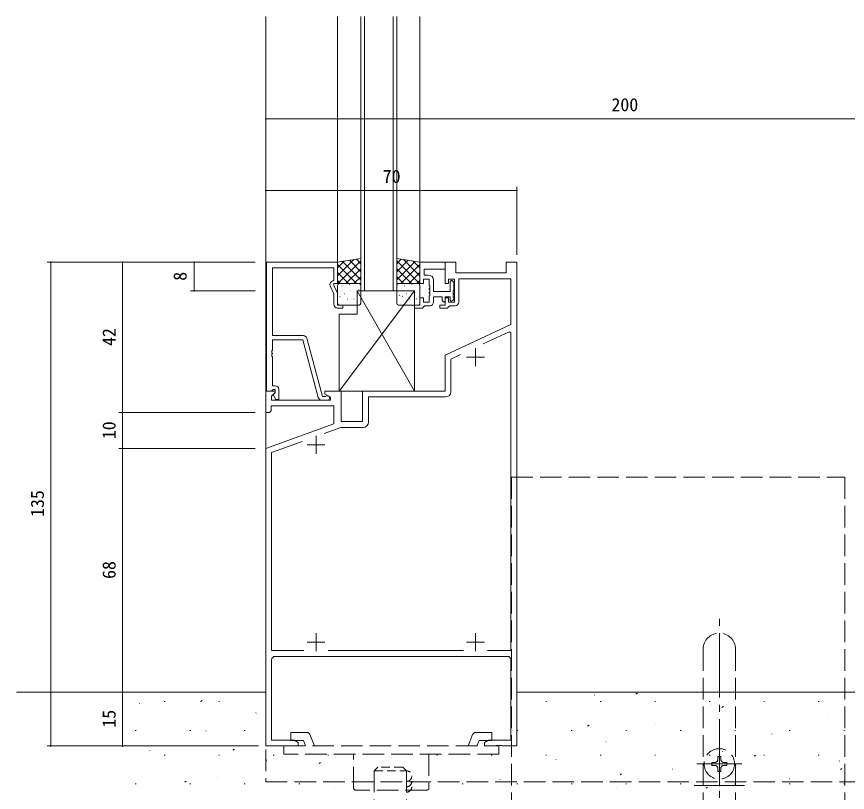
# Model space of a CAD drawing. Units: millimetres, scale not verified. Extents: x -841 to 746, y -594 to 534.
# Drawn here: x -632.8 to -401.1, y -240.6 to -24.1 of the extents above; entities that cross this region are included whole.
import ezdxf
from ezdxf.enums import TextEntityAlignment as Align

# ---------------------------------------------------------------- set-up
doc = ezdxf.new("R2010")
doc.units = ezdxf.units.MM
doc.header["$LTSCALE"] = 2
for name, pattern in [('CHAIN2', [12, 9, -1, 1, -1]), ('DASHED1', [1.8, 1.2, -0.6]), ('DASHED3', [4, 3, -1])]:
    doc.linetypes.add(name, pattern=pattern)
for name, color, linetype, lineweight in [('0-3_YKK_12', 2, 'Continuous', 9), ('0-4_YSS_K', 3, 'Continuous', 9), ('0-5_YKK_D', 6, 'Continuous', 9), ('0-6_YKK_13', 4, 'Continuous', 9), ('0-7_YKK_11', 7, 'Continuous', 9)]:
    doc.layers.add(name, color=color, linetype=linetype, lineweight=lineweight)
doc.styles.add('ＭＳ ゴシック', font='')
doc.styles.get('ＭＳ ゴシック').set_extended_font_data('MS Gothic')

msp = doc.modelspace()

# ---------------------------------------------------------------- linework, layer by layer
at = {"layer": '0-3_YKK_12'}
for p, q in [((-563.276, -212.61), (-563.276, -24.11)), ((-543.276, -92.61), (-543.276, -24.11)), ((-536.776, -100.61), (-536.776, -24.11)), ((-535.776, -100.61), (-535.776, -24.11)), ((-527.776, -100.61), (-527.776, -24.11)), ((-526.776, -100.61), (-526.776, -24.11)), ((-520.276, -92.61), (-520.276, -24.11)), ((-526.776, -100.61), (-536.776, -100.61)), ((-632.783, -212.61), (-563.276, -212.61)), ((-493.276, -212.61), (-278.274, -212.61))]:
    msp.add_line(p, q, dxfattribs=at)
at = {"layer": '0-3_YKK_12', "linetype": 'DASHED3'}
for p, q in [((-563.276, -212.61), (-563.276, -237.61)), ((-563.276, -237.61), (-363.275, -237.61))]:
    msp.add_line(p, q, dxfattribs=at)
at = {"layer": '0-4_YSS_K'}
for p, q in [((-460.059, -213.162), (-459.642, -212.886)), ((-591.601, -215.185), (-591.351, -215.185)), ((-581.463, -215.161), (-581.046, -214.885)), ((-576.401, -215.185), (-576.151, -215.185)), ((-485.201, -215.185), (-484.951, -215.185)), ((-471.632, -213.394), (-471.585, -213.377)), ((-470.001, -215.185), (-469.751, -215.185)), ((-454.801, -215.185), (-454.55, -215.185)), ((-439.6, -215.185), (-439.351, -215.185)), ((-424.401, -215.185), (-424.151, -215.185)), ((-409.2, -215.185), (-408.951, -215.185)), ((-598.587, -215.737), (-598.54, -215.72)), ((-439.086, -216.074), (-439.039, -216.057)), ((-436.046, -216.857), (-435.629, -216.581)), ((-566.041, -218.416), (-565.994, -218.4)), ((-487.233, -218.918), (-487.186, -218.902)), ((-406.54, -218.753), (-406.493, -218.736)), ((-473.506, -222.062), (-473.089, -221.786)), ((-454.687, -221.598), (-454.64, -221.581)), ((-599.676, -223.26), (-599.426, -223.26)), ((-584.476, -223.26), (-584.226, -223.26)), ((-579.992, -223.357), (-579.945, -223.34)), ((-569.276, -223.26), (-569.026, -223.26)), ((-493.276, -223.26), (-493.026, -223.26)), ((-478.076, -223.26), (-477.826, -223.26)), ((-462.876, -223.26), (-462.626, -223.26)), ((-447.676, -223.26), (-447.426, -223.26)), ((-432.476, -223.26), (-432.226, -223.26)), ((-422.14, -224.278), (-422.093, -224.261)), ((-417.275, -223.26), (-417.026, -223.26)), ((-402.075, -223.26), (-401.825, -223.26)), ((-468.402, -226.455), (-468.355, -226.438)), ((-595.593, -228.881), (-595.546, -228.864)), ((-572.438, -228.777), (-572.021, -228.501)), ((-435.856, -229.134), (-435.809, -229.118)), ((-591.601, -230.135), (-591.351, -230.135)), ((-576.401, -230.135), (-576.151, -230.135)), ((-563.046, -231.561), (-562.999, -231.544)), ((-561.201, -230.135), (-560.951, -230.135)), ((-546.001, -230.135), (-545.751, -230.135)), ((-515.601, -230.135), (-515.351, -230.135)), ((-500.401, -230.135), (-500.151, -230.135)), ((-485.201, -230.135), (-484.951, -230.135)), ((-482.353, -231.395), (-482.306, -231.379)), ((-470.001, -230.135), (-469.751, -230.135)), ((-454.801, -230.135), (-454.55, -230.135)), ((-439.6, -230.135), (-439.351, -230.135)), ((-427.022, -230.473), (-426.605, -230.197)), ((-424.401, -230.135), (-424.151, -230.135)), ((-409.2, -230.135), (-408.951, -230.135)), ((-548.425, -232.472), (-548.008, -232.196)), ((-403.31, -231.814), (-403.262, -231.797)), ((-403.008, -234.168), (-402.591, -233.892)), ((-464.481, -235.678), (-464.064, -235.402)), ((-449.807, -234.075), (-449.76, -234.058)), ((-599.676, -238.21), (-599.426, -238.21)), ((-585.885, -237.677), (-585.468, -237.401)), ((-584.476, -238.21), (-584.226, -238.21)), ((-576.762, -236.418), (-576.715, -236.401)), ((-569.276, -238.21), (-569.026, -238.21)), ((-554.076, -238.21), (-553.825, -238.21)), ((-508.476, -238.21), (-508.226, -238.21)), ((-497.954, -236.92), (-497.907, -236.903)), ((-493.276, -238.21), (-493.026, -238.21)), ((-478.076, -238.21), (-477.826, -238.21)), ((-462.876, -238.21), (-462.626, -238.21)), ((-447.676, -238.21), (-447.426, -238.21)), ((-432.476, -238.21), (-432.226, -238.21)), ((-417.275, -238.21), (-417.026, -238.21)), ((-417.261, -236.754), (-417.214, -236.738)), ((-402.075, -238.21), (-401.825, -238.21)), ((-544.216, -239.097), (-544.168, -239.08)), ((-465.408, -239.599), (-465.361, -239.583)), ((-440.468, -239.373), (-440.051, -239.097))]:
    msp.add_line(p, q, dxfattribs=at)
at = {"layer": '0-4_YSS_K', "linetype": 'DASHED3'}
for p, q in [((-533.063, -234.507), (-533.063, -323.805)), ((-524.063, -234.506), (-524.063, -323.804))]:
    msp.add_line(p, q, dxfattribs=at)
at = {"layer": '0-4_YSS_K', "linetype": 'DASHED1'}
msp.add_lwpolyline([(-533.063, -234.507), (-524.063, -234.506), (-525.063, -233.506), (-532.063, -233.507)], close=True, dxfattribs=at)
for centre, end in [((-524.063, -236.006), 90.0045), ((-524.063, -237.506), 30.00453), ((-524.063, -239.006), 30.00453)]:
    msp.add_arc(centre, 1.5, 270.00452, end, dxfattribs=at)
at = {"layer": '0-5_YKK_D'}
for p, q in [((-563.279, -52.61), (-363.282, -52.61)), ((-493.276, -90.61), (-493.276, -71.61)), ((-493.276, -72.61), (-563.274, -72.61)), ((-566.276, -92.61), (-624.276, -92.61)), ((-623.276, -227.61), (-623.276, -92.61)), ((-566.276, -92.61), (-604.276, -92.61)), ((-603.276, -92.61), (-603.276, -134.61)), ((-566.276, -92.61), (-584.276, -92.61)), ((-583.276, -92.61), (-583.276, -100.61)), ((-566.276, -100.61), (-584.276, -100.61)), ((-566.276, -134.61), (-604.276, -134.61)), ((-566.276, -134.61), (-604.276, -134.61)), ((-603.276, -134.61), (-603.276, -144.61)), ((-566.276, -144.61), (-604.276, -144.61)), ((-566.276, -144.61), (-604.276, -144.61)), ((-603.276, -144.61), (-603.276, -212.61)), ((-564.276, -212.61), (-604.276, -212.61)), ((-566.276, -212.61), (-604.276, -212.61)), ((-603.276, -212.61), (-603.276, -227.61)), ((-566.276, -227.61), (-624.276, -227.61)), ((-565.276, -227.61), (-604.276, -227.61))]:
    msp.add_line(p, q, dxfattribs=at)
for centre, start, end in [((-563.279, -52.61), 0, 180), ((-563.279, -52.61), 180, 0), ((-563.274, -72.61), 0, 180), ((-563.274, -72.61), 180, 0), ((-493.276, -72.61), 0, 180), ((-493.276, -72.61), 180, 0), ((-623.276, -92.61), 90, 270), ((-623.276, -92.61), 270, 90), ((-603.276, -92.61), 90, 270), ((-603.276, -92.61), 270, 90), ((-583.276, -92.61), 90, 270), ((-583.276, -92.61), 270, 90), ((-583.276, -100.61), 90, 270), ((-583.276, -100.61), 270, 90), ((-603.276, -134.61), 90, 270), ((-603.276, -134.61), 90, 270), ((-603.276, -134.61), 270, 90), ((-603.276, -134.61), 270, 90), ((-603.276, -144.61), 90, 270), ((-603.276, -144.61), 90, 270), ((-603.276, -144.61), 270, 90), ((-603.276, -144.61), 270, 90), ((-603.276, -212.61), 90, 270), ((-603.276, -212.61), 90, 270), ((-603.276, -212.61), 270, 90), ((-603.276, -212.61), 270, 90), ((-623.276, -227.61), 90, 270), ((-623.276, -227.61), 270, 90), ((-603.276, -227.61), 90, 270), ((-603.276, -227.61), 270, 90)]:
    msp.add_arc(centre, 0.106, start, end, dxfattribs=at)
at = {"layer": '0-6_YKK_13'}
for p, q in [((-538.722, -91.909), (-543.276, -96.463)), ((-541.375, -92.317), (-543.276, -94.218)), ((-536.776, -92.208), (-543.177, -98.61)), ((-541.907, -92.399), (-536.776, -97.53)), ((-539.961, -92.1), (-536.776, -95.285)), ((-538.015, -91.8), (-536.776, -93.04)), ((-525.536, -91.8), (-526.776, -93.04)), ((-523.59, -92.1), (-526.776, -95.285)), ((-526.776, -92.208), (-520.374, -98.61)), ((-521.644, -92.399), (-526.776, -97.53)), ((-524.829, -91.909), (-520.276, -96.463)), ((-522.176, -92.317), (-520.276, -94.218)), ((-543.276, -93.275), (-537.941, -98.61)), ((-536.776, -94.453), (-540.932, -98.61)), ((-526.776, -94.453), (-522.619, -98.61)), ((-520.276, -93.275), (-525.61, -98.61)), ((-543.276, -95.52), (-540.186, -98.61)), ((-536.776, -96.698), (-538.687, -98.61)), ((-526.776, -96.698), (-524.864, -98.61)), ((-520.276, -95.52), (-523.365, -98.61)), ((-543.276, -97.766), (-542.431, -98.61)), ((-543.276, -104.11), (-543.276, -99.11)), ((-542.776, -98.61), (-537.276, -98.61)), ((-542.041, -99.23), (-541.997, -99.254)), ((-540.648, -98.705), (-540.642, -98.712)), ((-539.964, -98.798), (-539.921, -98.822)), ((-536.776, -99.11), (-536.776, -104.11)), ((-526.776, -104.11), (-526.776, -99.11)), ((-526.276, -98.61), (-520.776, -98.61)), ((-524.641, -99.23), (-524.597, -99.254)), ((-523.248, -98.705), (-523.242, -98.712)), ((-522.564, -98.798), (-522.521, -98.822)), ((-520.276, -97.766), (-521.12, -98.61)), ((-520.276, -99.11), (-520.276, -104.11)), ((-521.776, -100.611), (-542.776, -128.61)), ((-542.468, -100.687), (-542.461, -100.695)), ((-541.398, -101.422), (-541.354, -101.446)), ((-539.75, -100.577), (-539.703, -100.665)), ((-539.373, -100.688), (-539.329, -100.712)), ((-538.707, -100.872), (-538.7, -100.88)), ((-537.776, -100.611), (-521.776, -128.61)), ((-537.776, -107.11), (-537.776, -100.611)), ((-537.776, -100.611), (-521.776, -100.611)), ((-537.297, -100.255), (-537.253, -100.279)), ((-526.666, -99.965), (-526.622, -99.989)), ((-526.074, -101.854), (-526.031, -101.878)), ((-525.068, -100.687), (-525.061, -100.695)), ((-523.998, -101.422), (-523.954, -101.446)), ((-522.35, -100.577), (-522.303, -100.665)), ((-521.973, -100.688), (-521.929, -100.712)), ((-521.776, -100.611), (-521.776, -128.61)), ((-521.307, -100.872), (-521.3, -100.88)), ((-542.831, -104.046), (-542.787, -104.07)), ((-542.639, -102.101), (-542.593, -102.19)), ((-540.807, -103.312), (-540.763, -103.336)), ((-540.493, -102.892), (-540.486, -102.9)), ((-538.73, -102.879), (-538.686, -102.903)), ((-525.431, -104.046), (-525.387, -104.07)), ((-525.239, -102.101), (-525.193, -102.19)), ((-523.407, -103.312), (-523.363, -103.336)), ((-523.093, -102.892), (-523.086, -102.9)), ((-521.33, -102.879), (-521.286, -102.903)), ((-537.276, -104.61), (-542.776, -104.61)), ((-520.776, -104.61), (-526.276, -104.61)), ((-542.776, -107.11), (-537.776, -107.11)), ((-542.776, -128.61), (-542.776, -107.11)), ((-521.776, -128.61), (-542.776, -128.61))]:
    msp.add_line(p, q, dxfattribs=at)
at = {"layer": '0-6_YKK_13', "linetype": 'DASHED3'}
for p, q in [((-494.776, -152.61), (-401.776, -152.61)), ((-494.776, -152.61), (-494.776, -302.61)), ((-401.776, -152.61), (-401.776, -302.61)), ((-441.275, -200.61), (-441.275, -276.61)), ((-432.275, -200.61), (-432.275, -276.61)), ((-556.275, -223.81), (-556.275, -226.11)), ((-551.899, -223.81), (-556.275, -223.81)), ((-550.971, -224.435), (-549.689, -227.61)), ((-505.58, -224.435), (-506.862, -227.61)), ((-504.652, -223.81), (-500.276, -223.81)), ((-500.276, -223.81), (-500.276, -226.11)), ((-556.275, -226.11), (-552.775, -226.11)), ((-552.775, -226.11), (-552.169, -227.61)), ((-503.776, -226.11), (-504.382, -227.61)), ((-500.276, -226.11), (-503.776, -226.11)), ((-558.276, -227.61), (-558.276, -229.91)), ((-558.276, -227.61), (-498.276, -227.61)), ((-498.276, -227.61), (-498.276, -229.91)), ((-498.276, -229.91), (-558.276, -229.91)), ((-538.776, -239.41), (-538.776, -229.91)), ((-517.776, -229.91), (-517.776, -239.41)), ((-437.191, -230.535), (-437.191, -231.365)), ((-436.361, -230.535), (-437.191, -230.535)), ((-436.361, -231.365), (-436.361, -230.535)), ((-438.851, -232.195), (-438.851, -233.025)), ((-438.021, -232.195), (-438.851, -232.195)), ((-438.851, -233.025), (-438.021, -233.025)), ((-437.191, -233.855), (-437.191, -234.685)), ((-436.361, -234.685), (-436.361, -233.855)), ((-434.701, -232.195), (-435.531, -232.195)), ((-435.531, -233.025), (-434.701, -233.025)), ((-434.701, -233.025), (-434.701, -232.195)), ((-437.191, -234.685), (-436.361, -234.685)), ((-518.276, -239.91), (-538.276, -239.91))]:
    msp.add_line(p, q, dxfattribs=at)
at = {"layer": '0-6_YKK_13', "linetype": 'CHAIN2'}
for p, q in [((-436.775, -286.11), (-436.776, -191.114)), ((-436.776, -238.86), (-436.776, -226.36)), ((-443.026, -232.61), (-430.526, -232.61)), ((-443.775, -238.61), (-429.775, -238.61))]:
    msp.add_line(p, q, dxfattribs=at)
at = {"layer": '0-6_YKK_13'}
for points in [[(-536.776, -91.61), (-543.276, -92.61), (-543.276, -98.61), (-536.776, -98.61)], [(-526.776, -91.61), (-520.276, -92.61), (-520.276, -98.61), (-526.776, -98.61)]]:
    msp.add_lwpolyline(points, close=True, dxfattribs=at)
at = {"layer": '0-6_YKK_13', "linetype": 'DASHED3'}
msp.add_circle((-436.776, -232.61), 4.25, dxfattribs=at)
at = {"layer": '0-6_YKK_13'}
for centre, start, end in [((-542.776, -99.11), 90, 180), ((-537.276, -99.11), 0, 90), ((-526.276, -99.11), 90, 180), ((-520.776, -99.11), 0, 90), ((-542.776, -104.11), 180, 270), ((-537.276, -104.11), 270, 0), ((-526.276, -104.11), 180, 270), ((-520.776, -104.11), 270, 0)]:
    msp.add_arc(centre, 0.5, start, end, dxfattribs=at)
at = {"layer": '0-6_YKK_13', "linetype": 'DASHED3'}
for centre, radius, start, end in [((-436.775, -200.61), 4.5, 0, 180), ((-551.899, -224.81), 1, 21.99428, 89.99911), ((-504.652, -224.81), 1, 90.00087, 158.00571), ((-438.021, -231.365), 0.83, 270, 0), ((-435.531, -231.365), 0.83, 180, 270), ((-438.021, -233.855), 0.83, 0, 90), ((-435.531, -233.855), 0.83, 90, 180), ((-538.276, -239.41), 0.5, 180, 269.99933), ((-518.276, -239.41), 0.5, 269.99933, 0)]:
    msp.add_arc(centre, radius, start, end, dxfattribs=at)
at = {"layer": '0-7_YKK_11'}
for p, q in [((-502.622, -115.44), (-495.368, -112.058)), ((-504.776, -116.61), (-504.776, -121.61)), ((-507.276, -119.11), (-502.276, -119.11)), ((-546.076, -131.11), (-547.683, -131.11)), ((-549.276, -141.11), (-549.276, -146.11)), ((-551.776, -143.61), (-546.776, -143.61)), ((-549.276, -196.11), (-549.276, -201.11)), ((-504.776, -196.11), (-504.776, -201.11)), ((-551.776, -198.61), (-546.776, -198.61)), ((-507.276, -198.61), (-502.276, -198.61)), ((-508.138, -200.98), (-545.913, -200.98)), ((-560.646, -202.61), (-495.906, -202.61))]:
    msp.add_line(p, q, dxfattribs=at)
for points in [[(-563.076, -128.61), (-563.076, -92.61), (-543.276, -92.61), (-543.276, -98.61), (-544.276, -98.61), (-544.276, -99.11), (-543.276, -101.254), (-543.276, -104.61), (-541.776, -104.61), (-541.776, -105.41), (-543.276, -105.41)], [(-513.276, -92.61), (-520.276, -92.61), (-520.276, -98.61), (-519.276, -98.61), (-519.276, -97.41), (-517.676, -97.41), (-517.676, -99.151), (-517.556, -99.335), (-517.556, -99.885), (-517.676, -100.068), (-517.676, -100.151), (-517.556, -100.335), (-517.556, -100.885), (-517.676, -101.068), (-517.676, -101.151), (-517.556, -101.335), (-517.556, -101.885), (-517.676, -102.068), (-517.676, -103.81), (-519.276, -103.81), (-519.276, -102.61), (-520.276, -102.61), (-520.276, -104.61), (-521.776, -104.61), (-521.776, -105.41), (-519.576, -105.41), (-519.276, -105.11), (-518.976, -104.81), (-517.476, -104.81)], [(-517.976, -96.21), (-519.076, -96.21), (-519.076, -94.54), (-513.276, -94.54), (-513.276, -92.61)], [(-493.276, -227.61), (-493.276, -92.61), (-496.276, -92.61), (-496.276, -95.61), (-510.276, -95.61), (-510.276, -92.61), (-513.276, -92.61), (-513.276, -98.61), (-512.276, -98.61), (-512.276, -97.41), (-510.676, -97.41), (-510.676, -103.81), (-512.276, -103.81), (-512.276, -102.61), (-513.276, -102.61), (-513.276, -104.61), (-514.776, -104.61), (-514.776, -105.41), (-512.576, -105.41), (-512.276, -105.11), (-511.976, -104.81), (-510.476, -104.81)], [(-544.902, -97.972), (-544.276, -97.61), (-544.276, -94.24), (-561.446, -94.24), (-561.446, -113.11), (-552.798, -113.11)], [(-509.476, -103.81), (-509.476, -97.24), (-494.906, -97.24), (-494.906, -110.044), (-513.276, -118.61), (-513.276, -128.61), (-536.276, -128.61), (-536.276, -137.11), (-542.276, -137.11), (-542.276, -128.61), (-546.776, -128.61), (-546.776, -129.41), (-545.276, -130.276), (-545.276, -131.11), (-561.646, -131.11), (-561.646, -130.004), (-560.639, -128.998), (-560.8, -128.61), (-563.276, -128.61), (-563.276, -134.61), (-562.276, -134.61), (-561.776, -134.11), (-561.776, -132.74), (-544.276, -132.74), (-544.276, -137.694), (-563.276, -144.61), (-563.276, -227.61), (-554.276, -227.61), (-554.276, -226.61), (-555.367, -225.98), (-561.646, -225.98), (-561.646, -203.61)], [(-544.276, -104.41), (-544.276, -101.476), (-545.309, -99.26)], [(-511.576, -97.71), (-511.876, -98.01), (-511.876, -100.81), (-516.475, -100.81), (-516.475, -97.71)], [(-510.876, -102.81), (-510.876, -102.468), (-510.996, -102.285), (-510.996, -101.735), (-510.876, -101.551), (-510.876, -101.468), (-510.996, -101.285), (-510.996, -100.735), (-510.876, -100.551), (-510.876, -98.41)], [(-516.475, -103.81), (-516.475, -102.31), (-514.075, -102.31), (-514.075, -103.31), (-513.575, -103.81), (-513.276, -103.51), (-513.276, -102.31), (-511.876, -102.31), (-511.876, -103.21), (-511.576, -103.51)], [(-502.622, -115.44), (-495.368, -112.058), (-494.906, -112.353), (-494.906, -200.98), (-501.413, -200.98)], [(-548.649, -130.369), (-552.951, -114.31), (-561.446, -114.31), (-561.446, -117.152), (-561.565, -117.335), (-561.565, -117.885), (-561.446, -118.068), (-561.446, -118.152), (-561.565, -118.335), (-561.565, -118.885), (-561.446, -119.068), (-561.446, -127.11), (-560.676, -127.11)], [(-551.832, -113.851), (-547.476, -130.11), (-546.641, -130.11), (-546.453, -130.043)], [(-511.646, -128.74), (-511.646, -119.648), (-508.971, -118.401)], [(-559.676, -128.11), (-559.676, -130.91), (-560.499, -130.91), (-561.249, -129.61), (-560.676, -129.036), (-560.676, -128.11), (-561.246, -128.11), (-561.446, -128.31), (-561.746, -128.61), (-563.076, -128.61)], [(-534.646, -137.24), (-534.646, -130.24), (-513.146, -130.24)], [(-546.955, -140.404), (-542.382, -138.74), (-536.146, -138.74)], [(-552.638, -200.98), (-561.646, -200.98), (-561.646, -145.751), (-553.113, -142.646)], [(-494.906, -203.61), (-494.906, -225.98), (-501.184, -225.98), (-502.276, -226.61), (-502.276, -227.61), (-499.234, -227.61), (-499.05, -227.49), (-498.501, -227.49), (-498.317, -227.61), (-498.234, -227.61), (-498.05, -227.49), (-497.501, -227.49), (-497.317, -227.61), (-493.276, -227.61)]]:
    msp.add_lwpolyline(points, dxfattribs=at)
for centre, radius, start, end in [((-517.976, -97.71), 1.5, 0, 89.99998), ((-544.402, -98.838), 1, 120.00002, 205.00002), ((-511.576, -98.41), 0.7, 0, 89.99998), ((-517.476, -103.81), 1, 270, 359.99998), ((-511.576, -102.81), 0.7, 270, 359.99998), ((-510.476, -103.81), 1, 270, 359.99998), ((-543.276, -104.41), 1, 180, 269.99998), ((-552.798, -114.11), 1, 15, 90), ((-560.676, -128.11), 1, 0, 89.99998), ((-513.146, -128.74), 1.5, 270, 359.99998), ((-547.683, -130.11), 1, 195, 270), ((-546.076, -130.51), 0.6, 270.00002, 128.94243), ((-536.146, -137.24), 1.5, 270, 359.99998), ((-560.646, -203.61), 1, 90, 179.99998), ((-495.906, -203.61), 1, 0, 89.99998)]:
    msp.add_arc(centre, radius, start, end, dxfattribs=at)

# ---------------------------------------------------------------- texts
at = {"layer": '0-5_YKK_D', "color": 4, "style": 'ＭＳ ゴシック'}
for s, p in [('200', (-466.881, -51.61)), ('70', (-530.675, -71.61))]:
    msp.add_text(s, height=3.666, dxfattribs=at).set_placement(p, align=Align.BOTTOM_LEFT)
for s, p in [('8', (-584.276, -97.81)), ('42', (-604.076, -116.01)), ('10', (-604.076, -142.01)), ('135', (-624.076, -163.71)), ('68', (-604.076, -181.01)), ('15', (-604.076, -222.51))]:
    msp.add_text(s, height=3.666, rotation=90, dxfattribs=at).set_placement(p, align=Align.BOTTOM_LEFT)

doc.saveas('drawing.dxf')
